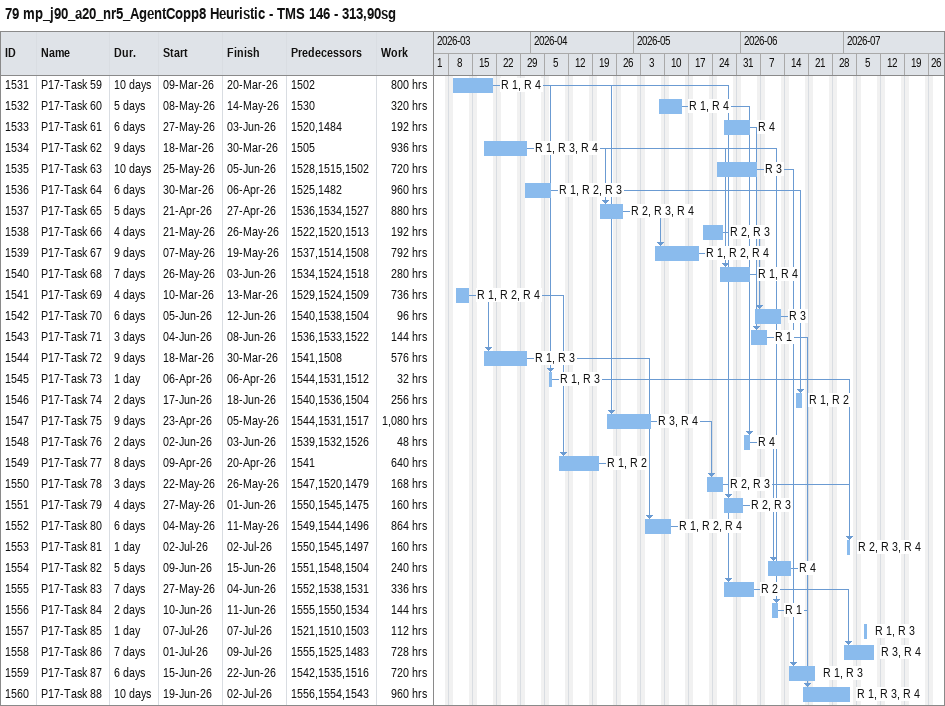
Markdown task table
79 mp_j90_a20_nr5_AgentCopp8 Heuristic - TMS 146 - 313,90sg

| ID | Task | Duration | Start | Finish | Predecessors | Resources | Work (h) |
|---|---|---|---|---|---|---|---|
| 1531 | P17-Task 59 | 10d | 2026-03-09 | 2026-03-20 | 1502 | R 1, R 4 | 800 |
| 1532 | P17-Task 60 | 5d | 2026-05-08 | 2026-05-14 | 1530 | R 1, R 4 | 320 |
| 1533 | P17-Task 61 | 6d | 2026-05-27 | 2026-06-03 | 1520, 1484 | R 4 | 192 |
| 1534 | P17-Task 62 | 9d | 2026-03-18 | 2026-03-30 | 1505 | R 1, R 3, R 4 | 936 |
| 1535 | P17-Task 63 | 10d | 2026-05-25 | 2026-06-05 | 1528, 1515, 1502 | R 3 | 720 |
| 1536 | P17-Task 64 | 6d | 2026-03-30 | 2026-04-06 | 1525, 1482 | R 1, R 2, R 3 | 960 |
| 1537 | P17-Task 65 | 5d | 2026-04-21 | 2026-04-27 | 1536, 1534, 1527 | R 2, R 3, R 4 | 880 |
| 1538 | P17-Task 66 | 4d | 2026-05-21 | 2026-05-26 | 1522, 1520, 1513 | R 2, R 3 | 192 |
| 1539 | P17-Task 67 | 9d | 2026-05-07 | 2026-05-19 | 1537, 1514, 1508 | R 1, R 2, R 4 | 792 |
| 1540 | P17-Task 68 | 7d | 2026-05-26 | 2026-06-03 | 1534, 1524, 1518 | R 1, R 4 | 280 |
| 1541 | P17-Task 69 | 4d | 2026-03-10 | 2026-03-13 | 1529, 1524, 1509 | R 1, R 2, R 4 | 736 |
| 1542 | P17-Task 70 | 6d | 2026-06-05 | 2026-06-12 | 1540, 1538, 1504 | R 3 | 96 |
| 1543 | P17-Task 71 | 3d | 2026-06-04 | 2026-06-08 | 1536, 1533, 1522 | R 1 | 144 |
| 1544 | P17-Task 72 | 9d | 2026-03-18 | 2026-03-30 | 1541, 1508 | R 1, R 3 | 576 |
| 1545 | P17-Task 73 | 1d | 2026-04-06 | 2026-04-06 | 1544, 1531, 1512 | R 1, R 3 | 32 |
| 1546 | P17-Task 74 | 2d | 2026-06-17 | 2026-06-18 | 1540, 1536, 1504 | R 1, R 2 | 256 |
| 1547 | P17-Task 75 | 9d | 2026-04-23 | 2026-05-05 | 1544, 1531, 1517 | R 3, R 4 | 1080 |
| 1548 | P17-Task 76 | 2d | 2026-06-02 | 2026-06-03 | 1539, 1532, 1526 | R 4 | 48 |
| 1549 | P17-Task 77 | 8d | 2026-04-09 | 2026-04-20 | 1541 | R 1, R 2 | 640 |
| 1550 | P17-Task 78 | 3d | 2026-05-22 | 2026-05-26 | 1547, 1520, 1479 | R 2, R 3 | 168 |
| 1551 | P17-Task 79 | 4d | 2026-05-27 | 2026-06-01 | 1550, 1545, 1475 | R 2, R 3 | 160 |
| 1552 | P17-Task 80 | 6d | 2026-05-04 | 2026-05-11 | 1549, 1544, 1496 | R 1, R 2, R 4 | 864 |
| 1553 | P17-Task 81 | 1d | 2026-07-02 | 2026-07-02 | 1550, 1545, 1497 | R 2, R 3, R 4 | 160 |
| 1554 | P17-Task 82 | 5d | 2026-06-09 | 2026-06-15 | 1551, 1548, 1504 | R 4 | 240 |
| 1555 | P17-Task 83 | 7d | 2026-05-27 | 2026-06-04 | 1552, 1538, 1531 | R 2 | 336 |
| 1556 | P17-Task 84 | 2d | 2026-06-10 | 2026-06-11 | 1555, 1550, 1534 | R 1 | 144 |
| 1557 | P17-Task 85 | 1d | 2026-07-07 | 2026-07-07 | 1521, 1510, 1503 | R 1, R 3 | 112 |
| 1558 | P17-Task 86 | 7d | 2026-07-01 | 2026-07-09 | 1555, 1525, 1483 | R 3, R 4 | 728 |
| 1559 | P17-Task 87 | 6d | 2026-06-15 | 2026-06-22 | 1542, 1535, 1516 | R 1, R 3 | 720 |
| 1560 | P17-Task 88 | 10d | 2026-06-19 | 2026-07-02 | 1556, 1554, 1543 | R 1, R 3, R 4 | 960 |
